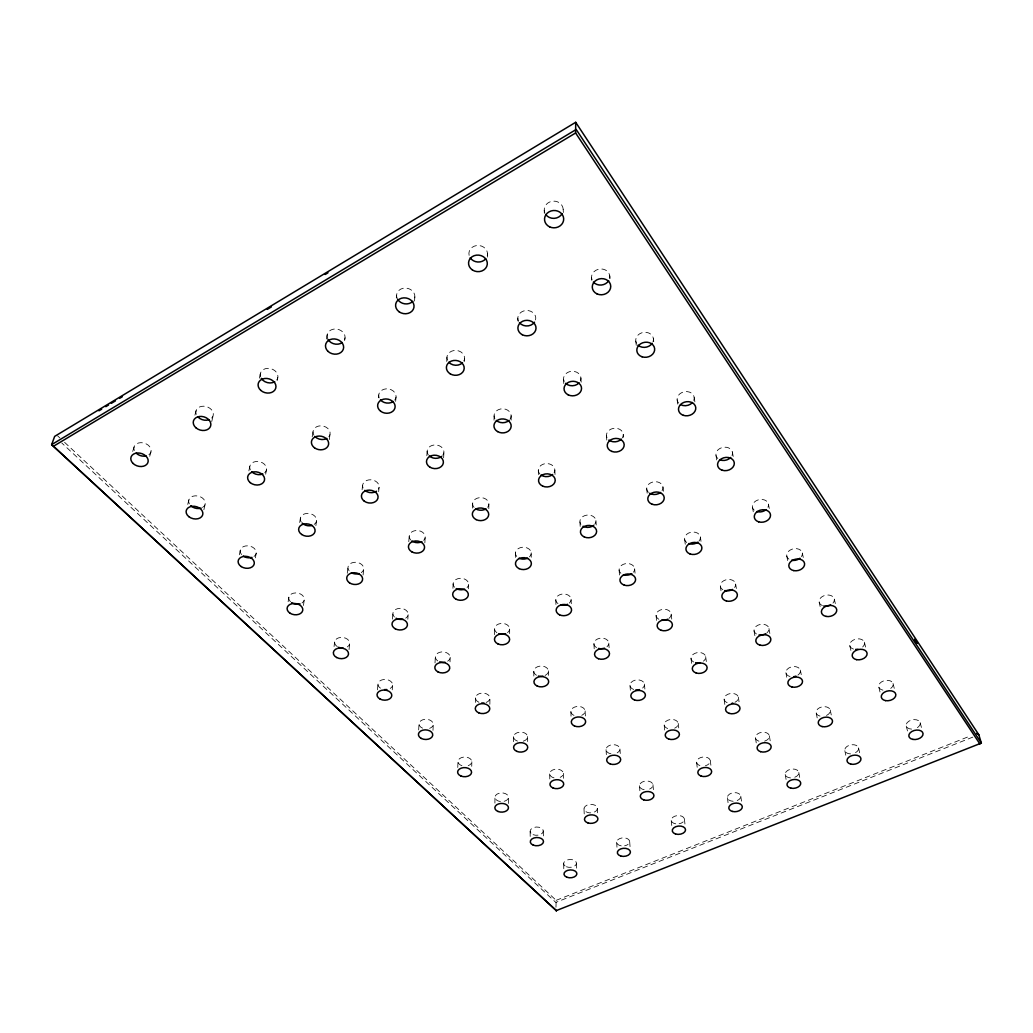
<?xml version="1.0" encoding="UTF-8"?>
<svg xmlns="http://www.w3.org/2000/svg" width="1033" height="1033" viewBox="0 0 1033 1033"><rect width="100%" height="100%" fill="white"/><g stroke="black" fill="none" stroke-linecap="round" stroke-linejoin="round"><path stroke-width="0.75" stroke-dasharray="5 3.75" d="M508.456 803.454L508.456 797.437A6.753 4.352 -0.2 0 0 498.59 793.409A6.753 4.352 -0.2 0 0 498.074 800.937A6.753 4.352 -0.2 0 0 508.456 797.437M494.91 803.119L494.962 797.114M494.51 634.662L494.575 628.645M489.862 704.286L489.939 698.256M494.019 420.186L494.071 415.821M488.816 508.675L488.88 504.233M487.46 257.114L487.524 253.911M475.387 702.414L475.49 697.895M471.732 766.331L471.836 761.812M472.481 508.133L472.61 503.691M468.517 588.797L468.646 584.304M457.774 767.48L457.968 761.45M464.463 361.485L464.566 358.619M452.932 588.332L453.113 583.826M450.014 661.882L450.194 657.35M432.982 730.344L433.279 724.314M435.009 662.979L435.319 656.949M443.635 457.839L443.932 451.963M446.708 361.421L446.94 357.134M418.662 729.957L419.024 723.913M424.847 542.829L425.222 536.876M426.836 455.773L427.12 451.369M407.828 619.232L408.151 614.712M408.784 541.692L409.223 535.714M392.243 689.824L392.592 685.292M392.411 619.129L392.902 613.111M414.504 301.042L414.866 296.845M377.458 689.85L377.988 683.807M395.652 401.411L396.052 397.072M378.659 491.643L379.098 487.214M396.298 298.021L396.582 295.218M363.087 574.994L363.719 569.002M378.427 397.821L378.737 394.929M349.025 649.615L349.683 643.572M362.092 489.732L362.596 485.303M347.256 573.289L347.953 567.285M334.072 646.516L334.615 641.984M344.648 340.632L345.048 337.791M303.444 605.48L304.322 599.463M315.866 525.642L316.602 520.529M329.269 439.593L330.121 433.744M299.699 522.543L300.396 518.062M288.13 601.697L288.84 597.177M326.505 338.966L327.19 334.692M312.198 436.83L313.115 430.981M64.588 442.344L556.154 900.337L555.948 907.942M255.371 557.859L256.197 553.352M265.662 474.186L266.501 469.744M277.296 380.415L277.851 377.536M239.359 554.811L240.25 550.305M248.876 470.867L249.779 466.425M259.373 378.155L260.29 373.83M203.863 509.786L205.244 503.82M211.726 421.58L213.134 415.731M187.748 504.414L188.845 499.933M194.927 415.163L196.05 410.772M149.708 456.289L150.96 451.86M132.702 451.46L134.032 447.044M556.154 900.337L970.684 735.819M972.815 737.123L555.793 902.403L61.748 442.976M57.525 435.758L59.875 437.953M920.132 722.622L921.733 728.588M906.264 726.122L907.8 732.1M893.016 683.484L894.552 689.45M878.825 687.165L880.297 693.143M864.401 642.19L865.861 648.156M849.746 645.548L851.14 651.513M834.302 599.114L835.335 603.582M858.552 747.879L859.882 753.845M819.156 602.084L820.137 606.552M802.318 552.978L803.274 557.42M844.839 750.72L845.795 755.2M830.235 710.033L831.488 716.011M786.772 556.09L787.675 560.545M816.199 713.002L817.4 718.981M768.41 504.052L769.288 508.468M800.368 670.12L801.259 674.614M785.906 672.728L786.746 677.222M752.45 507.345L753.277 511.761M798.806 772.477L799.891 778.456M768.965 628.542L770.037 634.52M732.41 452.105L733.185 456.483M785.222 774.492L786.255 780.457M754.025 630.724L755.046 636.702M769.365 735.858L770.373 741.849M716.011 455.579L716.721 459.956M735.651 584.019L736.374 588.487M755.472 737.949L756.414 743.941M694.215 397.563L694.873 401.876M738.363 697.275L739.047 701.769M720.324 586.318L720.995 590.786M740.777 796.198L741.642 802.176M724.12 699.47L724.972 705.474M700.374 536.876L700.994 541.331M677.119 399.797L677.713 404.11M727.387 797.721L728.2 803.7M705.655 656.588L706.469 662.579M684.634 539.291L685.395 545.23M710.304 760.74L710.885 765.233M653.398 338.682L653.747 341.523M691 658.344L691.736 664.335M696.591 762.328L697.314 768.32M662.941 486.866L663.47 491.282M671.192 614.157L671.863 620.149M678.229 723.423L678.733 727.916M635.773 341.045L636.238 345.293M684.401 819.027L685.047 824.993M646.697 488.751L647.162 493.167M656.058 615.436L656.678 621.427M664.18 725.063L664.787 731.08M671.243 820.499L671.837 826.477M609.793 275.798L610.051 278.561M623.261 434.428L623.519 437.333M634.649 568.705L635.05 573.173M644.424 684.078L644.966 690.083M652.959 784.654L653.631 792.143M639.453 785.751L639.944 791.743M629.975 685.279L630.466 691.297M619.103 570.035L619.58 576.001M606.436 435.694L606.771 440.071M591.535 277.451L591.741 280.227M629.678 841.611L630.117 847.577M619.942 749.002L620.265 753.509M608.799 643.107L609.108 647.614M595.925 520.542L596.222 524.984M616.649 842.218L617.037 848.183M606.048 749.648L606.423 755.652M580.92 377.884L581.179 382.184M593.91 643.804L594.259 649.822M597.345 808.322A6.676 4.274 -2.7 0 1 587.48 812.467A6.676 4.274 -2.7 0 1 587.183 805.069A6.676 4.274 -2.7 0 1 597.345 808.322L597.591 812.816M579.939 521.936L580.172 526.378M563.192 209.363L563.359 212.501M585.13 710.975L585.427 716.992M583.994 808.942L584.278 814.934M563.579 379.214L563.773 383.527M571.107 599.256L571.301 603.737M570.862 711.634L571.042 716.153M576.466 863.162L576.698 869.127M554.863 470.092L555.018 474.496M544.223 210.216L544.326 213.353M563.359 773.343L563.566 779.347M555.793 599.979L555.935 604.473M563.618 863.717L563.811 869.67M548.407 670.856L548.523 675.375M549.672 773.975L549.827 779.992M538.309 470.183L538.413 474.586M543.293 830.894L543.41 836.872M533.764 671.553L533.841 676.06M531.194 552.823L531.259 557.291M530.136 831.449L530.213 837.44M527.605 736.529L527.669 742.546M517.817 318.151L517.83 320.966M515.428 552.939L515.441 557.42M513.556 736.684L513.569 742.714M511.154 415.744L511.167 420.108M509.643 629.071L509.643 633.578M327.616 338.643A9.077 7.528 13.3 0 1 336.681 329.075A9.077 7.528 13.3 0 1 344.015 340.748M397.214 298.498A9.194 7.89 10.4 0 1 405.685 288.078A9.194 7.89 10.4 0 1 414.272 299.234M260.548 376.864A8.987 7.179 15.1 0 1 270.336 368.574A8.987 7.179 15.1 0 1 276.573 380.234M290.48 601.722A7.838 5.617 8.1 0 1 291.435 593.975A7.838 5.617 8.1 0 1 302.256 595.15A7.838 5.617 8.1 0 1 302.023 602.975M606.991 437.76A8.432 6.792 -5.6 0 1 615.294 428.23A8.432 6.792 -5.6 0 1 622.331 437.902M410.734 539.975A8.032 6.082 4.4 0 1 411.831 531.905A8.032 6.082 4.4 0 1 422.562 532.24A8.032 6.082 4.4 0 1 423.685 540.388M580.895 524.364A8.032 6.172 -3.5 0 1 582.909 516.526A8.032 6.172 -3.5 0 1 593.239 516.448A8.032 6.172 -3.5 0 1 594.763 524.273M454.52 587.248A7.773 5.746 2.1 0 1 455.785 579.629A7.773 5.746 2.1 0 1 466.193 579.939A7.773 5.746 2.1 0 1 467.071 587.622M394.386 616.985A7.67 5.539 4.2 0 1 395.755 609.393A7.67 5.539 4.2 0 1 406.356 610.503A7.67 5.539 4.2 0 1 405.698 618.173M648.427 492.367A8.187 6.379 -7.1 0 1 648.982 483.961A8.187 6.379 -7.1 0 1 659.674 482.721A8.187 6.379 -7.1 0 1 662.037 490.804M516.732 556.477A7.89 5.953 -0.5 0 1 518.295 548.588A7.89 5.953 -0.5 0 1 528.857 548.923A7.89 5.953 -0.5 0 1 529.464 556.877M196.257 414.401A8.897 6.857 16.2 0 1 206.045 406.524A8.897 6.857 16.2 0 1 211.61 418.184M636.496 343.279A8.897 7.502 -9.1 0 1 644.127 332.329A8.897 7.502 -9.1 0 1 652.998 341.82M241.567 554.579A8.122 5.914 10.7 0 1 243.259 546.689A8.122 5.914 10.7 0 1 254.208 548.342A8.122 5.914 10.7 0 1 254.015 556.464M363.048 487.976A8.303 6.43 7.3 0 1 371.105 479.803A8.303 6.43 7.3 0 1 378.478 489.126M678.642 403.128A8.626 7.024 -10.3 0 1 684.492 391.727A8.626 7.024 -10.3 0 1 693.763 400.494M539.872 474.018A8.277 6.56 -1.5 0 1 540.659 465.599A8.277 6.56 -1.5 0 1 551.26 464.656A8.277 6.56 -1.5 0 1 554.114 472.752M474.044 507.448A8.135 6.314 1.8 0 1 475.245 499.21A8.135 6.314 1.8 0 1 485.936 499.146A8.135 6.314 1.8 0 1 487.666 507.345M822.384 605.583A7.722 5.475 -12 0 1 820.447 598.081A7.722 5.475 -12 0 1 831.087 595.589A7.722 5.475 -12 0 1 832.985 603.104M693.608 661.985A7.399 5.178 -6.9 0 1 692.898 654.56A7.399 5.178 -6.9 0 1 703.499 653.682A7.399 5.178 -6.9 0 1 703.447 661.159M574.012 715.43A7.141 4.881 -2.5 0 1 572.695 708.147A7.141 4.881 -2.5 0 1 583.464 708.031A7.141 4.881 -2.5 0 1 581.76 715.34M517.443 741.087A7.037 4.726 -0.7 0 1 515.235 733.804A7.037 4.726 -0.7 0 1 526.313 734.063A7.037 4.726 -0.7 0 1 523.137 741.229M756.414 633.965A7.541 5.32 -9.4 0 1 756.001 626.424A7.541 5.32 -9.4 0 1 766.602 625.275A7.541 5.32 -9.4 0 1 766.977 632.816M633.655 689.463A7.257 5.023 -4.6 0 1 631.189 682.387A7.257 5.023 -4.6 0 1 641.648 680.747A7.257 5.023 -4.6 0 1 642.629 688.055M853.478 649.073A7.528 5.165 -12.1 0 1 850.934 641.919A7.528 5.165 -12.1 0 1 861.677 639.466A7.528 5.165 -12.1 0 1 862.684 646.968M727.129 702.685A7.205 4.894 -7.6 0 1 726.005 695.377A7.205 4.894 -7.6 0 1 736.826 694.873A7.205 4.894 -7.6 0 1 734.915 702.324M349.128 570.862A7.928 5.836 6.5 0 1 351.233 563.127A7.928 5.836 6.5 0 1 361.924 564.702A7.928 5.836 6.5 0 1 361.279 572.656M337.274 646.593A7.58 5.333 5.9 0 1 336.564 638.872A7.58 5.333 5.9 0 1 347.437 639.207A7.58 5.333 5.9 0 1 347.359 646.903M717.832 458.549A8.38 6.572 -11.1 0 1 717.832 450.026A8.38 6.572 -11.1 0 1 728.394 447.793A8.38 6.572 -11.1 0 1 732.01 455.553M758.945 741.216A7.037 4.636 -8.1 0 1 757.37 734.063A7.037 4.636 -8.1 0 1 768.345 733.947A7.037 4.636 -8.1 0 1 764.588 741.152M644.153 789.703A6.779 4.39 -4.4 0 1 640.473 783.35A6.779 4.39 -4.4 0 1 651.087 782.136A6.779 4.39 -4.4 0 1 649.615 789.07M699.883 765.608A6.895 4.519 -6.2 0 1 698.605 758.596A6.895 4.519 -6.2 0 1 709.361 758.842A6.895 4.519 -6.2 0 1 705.423 765.737M911.61 729.117A7.166 4.61 -12.2 0 1 907.129 722.7A7.166 4.61 -12.2 0 1 918.531 720.634A7.166 4.61 -12.2 0 1 915.948 728.33M790.516 777.926A6.869 4.403 -8.5 0 1 786.139 771.728A6.869 4.403 -8.5 0 1 797.14 770.101A6.869 4.403 -8.5 0 1 794.7 777.307M675.711 823.83A6.624 4.171 -5.1 0 1 672.664 817.413A6.624 4.171 -5.1 0 1 683.472 817.271A6.624 4.171 -5.1 0 1 679.12 823.779M621.246 845.859A6.521 4.067 -3.5 0 1 617.979 839.635A6.521 4.067 -3.5 0 1 628.645 839.493A6.521 4.067 -3.5 0 1 624.603 845.82M428.23 454.752A8.419 6.702 4.7 0 1 430.167 446.321A8.419 6.702 4.7 0 1 440.988 446.708A8.419 6.702 4.7 0 1 442.77 455.269M494.872 418.649A8.548 6.973 1.2 0 1 502.942 408.797A8.548 6.973 1.2 0 1 510.057 419.23M478.938 702.285A7.231 4.984 0.7 0 1 477.311 694.718A7.231 4.984 0.7 0 1 488.377 695.002A7.231 4.984 0.7 0 1 486.143 702.466M722.842 589.753A7.748 5.643 -8.9 0 1 721.912 582.096A7.748 5.643 -8.9 0 1 732.294 580.133A7.748 5.643 -8.9 0 1 734.644 587.519M596.519 647.626A7.451 5.32 -3.6 0 1 595.705 640.15A7.451 5.32 -3.6 0 1 606.216 639.259A7.451 5.32 -3.6 0 1 606.991 646.748M461.932 765.724A6.934 4.584 1 0 1 459.388 758.79A6.934 4.584 1 0 1 470.17 758.7A6.934 4.584 1 0 1 468.207 765.673M447.47 360.194A8.845 7.412 5 0 1 456.379 350.458A8.845 7.412 5 0 1 463.546 361.55M379.176 397.886A8.729 7.102 8.5 0 1 388.628 388.976A8.729 7.102 8.5 0 1 394.49 400.455M313.916 435.216A8.626 6.792 10.9 0 1 316.718 426.706A8.626 6.792 10.9 0 1 327.887 428.514A8.626 6.792 10.9 0 1 328.158 437.527M250.335 469.847A8.522 6.508 12.5 0 1 253.64 462.1A8.522 6.508 12.5 0 1 264.409 464.23A8.522 6.508 12.5 0 1 264.784 472.714M301.184 521.91A8.212 6.159 9.3 0 1 304.025 514.085A8.212 6.159 9.3 0 1 314.82 516.164A8.212 6.159 9.3 0 1 314.2 524.402M380.454 688.172A7.347 5.062 4 0 1 379.963 680.85A7.347 5.062 4 0 1 390.526 681.16A7.347 5.062 4 0 1 390.242 688.456M754.155 510.134A8.148 6.172 -11.5 0 1 754.335 502.115A8.148 6.172 -11.5 0 1 764.601 499.998A8.148 6.172 -11.5 0 1 767.958 507.293M620.885 573.302A7.799 5.811 -5 0 1 621.298 565.503A7.799 5.811 -5 0 1 631.718 564.612A7.799 5.811 -5 0 1 633.436 572.23M496.873 632.738A7.541 5.436 0.2 0 1 496.692 625.042A7.541 5.436 0.2 0 1 507.358 624.952A7.541 5.436 0.2 0 1 507.513 632.635M544.817 212.85A9.491 8.626 -2.9 0 1 552.836 201.164A9.491 8.626 -2.9 0 1 563.05 211.158M134.329 450.53A8.806 6.547 17 0 1 138.616 442.963A8.806 6.547 17 0 1 149.604 446.553A8.806 6.547 17 0 1 148.339 455.101M469.124 255.383A9.323 8.264 5.5 0 1 479.118 245.531A9.323 8.264 5.5 0 1 486.737 257.256M189.336 503.872A8.445 6.224 13.7 0 1 192.887 496.24A8.445 6.224 13.7 0 1 203.772 499.262A8.445 6.224 13.7 0 1 202.468 507.513M518.553 321.302A8.987 7.735 0 0 1 525.991 310.52A8.987 7.735 0 0 1 535.559 319.959M592.038 279.917A9.181 8.044 -7 0 1 600.522 268.967A9.181 8.044 -7 0 1 609.444 279.142M564.199 381.409A8.703 7.244 -3.4 0 1 572.088 371.273A8.703 7.244 -3.4 0 1 580.417 380.867M437.734 660.913A7.438 5.255 2.3 0 1 437.45 653.347A7.438 5.255 2.3 0 1 448.154 653.631A7.438 5.255 2.3 0 1 447.663 661.185M686.7 542.532A7.967 5.991 -8.1 0 1 686.7 534.306A7.967 5.991 -8.1 0 1 697.495 533.093A7.967 5.991 -8.1 0 1 698.967 541.15M557.975 603.634A7.67 5.617 -2.2 0 1 557.897 595.809A7.67 5.617 -2.2 0 1 568.55 595.305A7.67 5.617 -2.2 0 1 569.325 603.091M422.549 728.175A7.128 4.816 2.4 0 1 420.728 720.853A7.128 4.816 2.4 0 1 431.652 721.15A7.128 4.816 2.4 0 1 429.651 728.368M788.915 559.137A7.928 5.811 -11.8 0 1 788.528 551.325A7.928 5.811 -11.8 0 1 798.935 549.233A7.928 5.811 -11.8 0 1 801.466 556.619M658.834 619.284A7.593 5.488 -6.1 0 1 657.944 611.433A7.593 5.488 -6.1 0 1 668.829 610.516A7.593 5.488 -6.1 0 1 668.932 618.431M536.476 675.246A7.334 5.152 -1.3 0 1 535.907 667.602A7.334 5.152 -1.3 0 1 546.793 667.886A7.334 5.152 -1.3 0 1 545.062 675.466M610.968 753.806A6.96 4.623 -3.5 0 1 606.913 747.272A6.96 4.623 -3.5 0 1 617.553 745.658A6.96 4.623 -3.5 0 1 617.166 752.876M554.011 777.875A6.844 4.494 -1.8 0 1 550.809 771.264A6.844 4.494 -1.8 0 1 561.41 770.411A6.844 4.494 -1.8 0 1 560.183 777.371M790.038 676.525A7.36 5.036 -9.8 0 1 787.107 669.41A7.36 5.036 -9.8 0 1 798.044 667.447A7.36 5.036 -9.8 0 1 797.902 675.117M667.641 728.536A7.076 4.765 -5.5 0 1 665.833 721.408A7.076 4.765 -5.5 0 1 676.654 720.905A7.076 4.765 -5.5 0 1 674.678 728.2M820.047 716.114A7.179 4.765 -10.1 0 1 817.632 709.064A7.179 4.765 -10.1 0 1 828.698 707.902A7.179 4.765 -10.1 0 1 826.49 715.443M882.944 690.16A7.334 4.881 -12.2 0 1 879.793 683.394A7.334 4.881 -12.2 0 1 890.601 680.992A7.334 4.881 -12.2 0 1 890.73 688.443M850.585 753.896A7.011 4.506 -10.3 0 1 845.407 748.008A7.011 4.506 -10.3 0 1 856.267 745.387A7.011 4.506 -10.3 0 1 855.44 752.721M733.133 801.272A6.74 4.287 -6.7 0 1 728.058 795.475A6.74 4.287 -6.7 0 1 738.75 793.538A6.74 4.287 -6.7 0 1 737.213 800.536M566.42 866.777A6.43 3.951 -2.1 0 0 576.44 863.588A6.43 3.951 -2.1 0 0 567.259 859.934A6.43 3.951 -2.1 0 0 566.42 866.777M533.08 834.664A6.585 4.145 -1.2 0 0 543.281 831.32A6.585 4.145 -1.2 0 0 533.764 827.485A6.585 4.145 -1.2 0 0 533.08 834.664"/><path stroke-width="1.5" d="M575.613 132.986L575.691 122.294L54.659 436.378L51.65 444.629L556.438 910.706L51.65 444.629L576.194 129.474L981.35 743.076L979.826 743.863L575.613 132.986L53.781 446.075M98.923 410.811L101.673 409.158M105.818 406.666L108.581 405.001M111.332 403.335L115.476 400.843M119.621 398.351L122.372 396.685M267.263 309.396L271.408 306.891M325.214 274.468L327.978 272.815M556.012 910.706L981.35 743.076L978.819 734.747L575.691 122.294M976.676 733.443L978.819 734.747M914.605 639.272L917.265 643.301M274.739 381.771A8.987 7.179 15.1 0 1 261.246 378.336M342.323 342.517A9.077 7.528 13.3 0 1 327.99 339.392M300.048 603.866A7.838 5.617 8.1 0 1 291.629 602.639M621.362 439.115A8.432 6.792 -5.6 0 1 608.902 440.058M593.743 525.319A8.032 6.172 -3.5 0 1 583.064 526.249M464.63 589.146A7.773 5.746 2.1 0 1 456.212 588.565M402.947 619.232A7.67 5.539 4.2 0 1 396.091 618.25M660.5 492.457A8.187 6.379 -7.1 0 1 649.602 493.27M652.236 343.292A8.897 7.502 -9.1 0 1 638.007 345.19M252.013 557.407A8.122 5.914 10.7 0 1 243.297 556.09M376.516 491.23A8.303 6.43 7.3 0 1 364.843 490.352M692.484 402.508A8.626 7.024 -10.3 0 1 680.502 404.6M552.681 474.483A8.277 6.56 -1.5 0 1 541.034 475.025M486.014 508.817A8.135 6.314 1.8 0 1 475.8 508.895M830.674 604.899A7.722 5.475 -12 0 1 823.779 605.984M700.103 662.657A7.399 5.178 -6.9 0 1 695.583 662.695M765.802 633.655A7.541 5.32 -9.4 0 1 759.074 634.895M639.504 689.605A7.257 5.023 -4.6 0 1 635.773 689.915M857.971 649.215A7.528 5.165 -12.1 0 1 855.647 649.395M421.916 541.666A8.032 6.082 4.4 0 1 411.857 540.956M359.252 573.586A7.928 5.836 6.5 0 1 351.388 572.734M343.163 648.117A7.58 5.333 5.9 0 1 338.579 647.291M730.731 457.438A8.38 6.572 -11.1 0 1 719.794 459.762M441.724 456.366A8.419 6.702 4.7 0 1 429.263 455.915M509.024 420.418A8.548 6.973 1.2 0 1 496.356 420.47M484.012 702.969A7.231 4.984 0.7 0 1 481.752 702.982M732.5 589.43A7.748 5.643 -8.9 0 1 724.856 590.566M604.537 648.156A7.451 5.32 -3.6 0 1 598.494 648.44M208.886 419.785A8.897 6.857 16.2 0 1 198.065 417.125M462.513 362.815A8.845 7.412 5 0 1 448.813 362.26M326.893 438.431A8.626 6.792 10.9 0 1 314.884 436.494M262.86 473.94A8.522 6.508 12.5 0 1 251.703 471.732M527.631 558.143A7.89 5.953 -0.5 0 1 519.07 558.207M386.884 689.54A7.347 5.062 4 0 1 384.599 689.553M766.124 509.618A8.148 6.172 -11.5 0 1 756.763 511.542M631.822 573.651A7.799 5.811 -5 0 1 623.416 574.71M562.094 213.715A9.491 8.626 -2.9 0 1 545.695 214.451M146.105 455.966A8.806 6.547 17 0 1 136.175 453.151M485.768 258.741A9.323 8.264 5.5 0 1 470.196 257.798M412.851 301.313A9.194 7.89 10.4 0 1 397.602 299.273M393.289 401.501A8.729 7.102 8.5 0 1 380.454 399.926M201.048 508.12A8.445 6.224 13.7 0 1 190.731 505.679M534.513 322.206A8.987 7.735 0 0 1 519.47 322.709M608.695 280.705A9.181 8.044 -7 0 1 593.394 282.099M312.134 525.397A8.212 6.159 9.3 0 1 302.114 523.06M579.087 382.869A8.703 7.244 -3.4 0 1 565.606 383.32M505.628 633.655A7.541 5.436 0.2 0 1 498.797 633.72M444.978 662.192A7.438 5.255 2.3 0 1 439.671 661.856M697.882 542.157A7.967 5.991 -8.1 0 1 688.662 543.565M567.53 604.279A7.67 5.617 -2.2 0 1 560.622 604.873M799.994 558.22A7.928 5.811 -11.8 0 1 791.614 560.235M667.692 619.206A7.593 5.488 -6.1 0 1 661.624 620.187M542.958 676.137A7.334 5.152 -1.3 0 1 538.451 676.021M732.836 703.047A7.205 4.894 -7.6 0 1 732.1 703.189M795.952 676.111A7.36 5.036 -9.8 0 1 793.744 676.68M133.076 463.443A8.871 6.56 16.7 0 0 147.796 462.836A8.871 6.56 16.7 0 0 137.596 452.983A8.871 6.56 16.7 0 0 133.076 463.443M260.768 390.384A9.065 7.205 14.8 0 0 275.695 388.369A9.065 7.205 14.8 0 0 264.616 378.504A9.065 7.205 14.8 0 0 260.768 390.384M450.285 373.881A8.923 7.438 4.9 0 0 464.191 368.626A8.923 7.438 4.9 0 0 451.421 361.046A8.923 7.438 4.9 0 0 450.285 373.881M380.583 411.186A8.793 7.128 8.3 0 0 394.968 407.945A8.793 7.128 8.3 0 0 383.579 399.19A8.793 7.128 8.3 0 0 380.583 411.186M188.781 516.629A8.509 6.237 13.5 0 0 202.688 514.886A8.509 6.237 13.5 0 0 192.009 506.312A8.509 6.237 13.5 0 0 188.781 516.629M522.285 334.731A9.077 7.76 -0.1 0 0 536.024 328.21A9.077 7.76 -0.1 0 0 522.569 321.289A9.077 7.76 -0.1 0 0 522.285 334.731M596.997 293.889A9.258 8.07 -6.9 0 0 610.748 286.322A9.258 8.07 -6.9 0 0 596.777 279.891A9.258 8.07 -6.9 0 0 596.997 293.889M314.51 447.818A8.69 6.818 10.6 0 0 328.533 444.694A8.69 6.818 10.6 0 0 317.028 436.288A8.69 6.818 10.6 0 0 314.51 447.818M250.18 482.605A8.6 6.521 12.3 0 0 264.358 480.758A8.6 6.521 12.3 0 0 253.769 471.874A8.6 6.521 12.3 0 0 250.18 482.605M301.662 534.474A8.277 6.172 9.1 0 0 315 531.608A8.277 6.172 9.1 0 0 303.973 524.015A8.277 6.172 9.1 0 0 301.662 534.474M568.111 394.8A8.768 7.27 -3.4 0 0 581.54 388.679A8.768 7.27 -3.4 0 0 568.692 382.21A8.768 7.27 -3.4 0 0 568.111 394.8M497.57 431.587A8.613 6.986 1.1 0 0 511.141 426.642A8.613 6.986 1.1 0 0 498.978 419.54A8.613 6.986 1.1 0 0 497.57 431.587M429.87 467.148A8.484 6.715 4.6 0 0 443.351 462.939A8.484 6.715 4.6 0 0 431.562 455.643A8.484 6.715 4.6 0 0 429.87 467.148M642.061 356.798A8.974 7.528 -9 0 0 654.638 348.586A8.974 7.528 -9 0 0 640.537 343.847A8.974 7.528 -9 0 0 642.061 356.798M241.206 566.575A8.187 5.927 10.6 0 0 254.247 563.85A8.187 5.927 10.6 0 0 243.194 556.503A8.187 5.927 10.6 0 0 241.206 566.575M533.235 845.136A6.624 4.145 -1.3 0 0 543.5 841.792A6.624 4.145 -1.3 0 0 533.932 837.97A6.624 4.145 -1.3 0 0 533.235 845.136M822.152 726.573A7.231 4.765 -10 0 0 832.521 720.982A7.231 4.765 -10 0 0 821.429 718.348A7.231 4.765 -10 0 0 822.152 726.573M885.526 700.619A7.386 4.881 -12.1 0 0 895.818 694.434A7.386 4.881 -12.1 0 0 884.313 692.239A7.386 4.881 -12.1 0 0 885.526 700.619M760.598 751.688A7.076 4.636 -8 0 0 771.173 746.82A7.076 4.636 -8 0 0 760.624 743.605A7.076 4.636 -8 0 0 760.598 751.688M566.768 877.198A6.469 3.951 -2.1 0 0 576.866 874.008A6.469 3.951 -2.1 0 0 567.621 870.367A6.469 3.951 -2.1 0 0 566.768 877.198M912.914 739.408A7.218 4.61 -12.1 0 0 923.037 733.533A7.218 4.61 -12.1 0 0 911.881 731.467A7.218 4.61 -12.1 0 0 912.914 739.408M790.994 788.192A6.908 4.39 -8.4 0 0 800.717 782.937A6.908 4.39 -8.4 0 0 789.922 780.651A6.908 4.39 -8.4 0 0 790.994 788.192M675.492 833.967A6.663 4.171 -5 0 0 685.55 829.899A6.663 4.171 -5 0 0 675.659 826.723A6.663 4.171 -5 0 0 675.492 833.967M620.665 855.995A6.56 4.055 -3.5 0 0 630.44 852.044A6.56 4.055 -3.5 0 0 620.549 848.971A6.56 4.055 -3.5 0 0 620.665 855.995M850.766 764.11A7.05 4.506 -10.2 0 0 860.967 758.79A7.05 4.506 -10.2 0 0 850.211 756.298A7.05 4.506 -10.2 0 0 850.766 764.11M732.552 811.46A6.779 4.287 -6.7 0 0 742.288 806.657A6.779 4.287 -6.7 0 0 731.79 804.087A6.779 4.287 -6.7 0 0 732.552 811.46M328.016 351.375A9.168 7.554 13 0 0 343.292 349.296A9.168 7.554 13 0 0 332.368 339.018A9.168 7.554 13 0 0 328.016 351.375M399.009 311.708A9.271 7.915 10.1 0 0 413.936 307.46A9.271 7.915 10.1 0 0 401.488 298.227A9.271 7.915 10.1 0 0 399.009 311.708M549.621 226.86A9.581 8.664 -2.9 0 0 563.682 218.764A9.581 8.664 -2.9 0 0 549.039 211.855A9.581 8.664 -2.9 0 0 549.621 226.86M289.976 613.163A7.89 5.617 8 0 0 302.695 610.593A7.89 5.617 8 0 0 292.171 603.659A7.89 5.617 8 0 0 289.976 613.163M611.82 451.421A8.509 6.805 -5.5 0 0 624.19 444.616A8.509 6.805 -5.5 0 0 611.123 439.645A8.509 6.805 -5.5 0 0 611.82 451.421M411.728 551.79A8.083 6.082 4.3 0 0 424.524 547.942A8.083 6.082 4.3 0 0 413.226 541.357A8.083 6.082 4.3 0 0 411.728 551.79M584.304 536.966A8.096 6.172 -3.5 0 0 596.622 531.556A8.096 6.172 -3.5 0 0 584.704 526.249A8.096 6.172 -3.5 0 0 584.304 536.966M455.773 599.037A7.838 5.746 2 0 0 468.285 595.395A7.838 5.746 2 0 0 457.49 589.184A7.838 5.746 2 0 0 455.773 599.037M395.226 628.774A7.722 5.539 4.1 0 0 407.402 625.249A7.722 5.539 4.1 0 0 396.543 619.258A7.722 5.539 4.1 0 0 395.226 628.774M652.094 504.246A8.251 6.392 -7 0 0 664.232 497.829A8.251 6.392 -7 0 0 651.681 493.167A8.251 6.392 -7 0 0 652.094 504.246M519.108 568.641A7.954 5.966 -0.5 0 0 531.362 563.876A7.954 5.966 -0.5 0 0 519.793 558.311A7.954 5.966 -0.5 0 0 519.108 568.641M196.063 427.907A8.961 6.869 16 0 0 210.655 425.958A8.961 6.869 16 0 0 199.434 416.493A8.961 6.869 16 0 0 196.063 427.907M472.43 269.987A9.413 8.303 5.3 0 0 487.279 264.396A9.413 8.303 5.3 0 0 474.07 255.719A9.413 8.303 5.3 0 0 472.43 269.987M380.118 699.083A7.399 5.062 3.9 0 0 391.765 695.88A7.399 5.062 3.9 0 0 381.358 690.38A7.399 5.062 3.9 0 0 380.118 699.083M758.661 521.846A8.212 6.185 -11.4 0 0 770.528 515.002A8.212 6.185 -11.4 0 0 758.002 511.115A8.212 6.185 -11.4 0 0 758.661 521.846M624.242 585.13A7.864 5.824 -4.9 0 0 635.592 579.139A7.864 5.824 -4.9 0 0 623.441 575.097A7.864 5.824 -4.9 0 0 624.242 585.13M497.996 643.959A7.605 5.436 0.2 0 0 509.643 639.595A7.605 5.436 0.2 0 0 498.526 634.546A7.605 5.436 0.2 0 0 497.996 643.959M437.798 671.812A7.489 5.255 2.2 0 0 449.717 668.454A7.489 5.255 2.2 0 0 439.322 662.812A7.489 5.255 2.2 0 0 437.798 671.812M689.992 553.946A8.019 6.004 -8 0 0 701.898 547.877A8.019 6.004 -8 0 0 689.824 543.513A8.019 6.004 -8 0 0 689.992 553.946M683.42 415.343A8.703 7.037 -10.2 0 0 695.764 407.635A8.703 7.037 -10.2 0 0 682.219 403.206A8.703 7.037 -10.2 0 0 683.42 415.343M542.648 486.104A8.341 6.572 -1.6 0 0 555.225 480.371A8.341 6.572 -1.6 0 0 542.79 474.715A8.341 6.572 -1.6 0 0 542.648 486.104M476.2 519.638A8.199 6.327 1.7 0 0 488.725 514.602A8.199 6.327 1.7 0 0 476.639 508.688A8.199 6.327 1.7 0 0 476.2 519.638M336.629 657.517A7.631 5.333 5.8 0 0 348.521 654.147A7.631 5.333 5.8 0 0 337.662 648.337A7.631 5.333 5.8 0 0 336.629 657.517M722.209 470.247A8.445 6.585 -10.9 0 0 734.308 462.991A8.445 6.585 -10.9 0 0 721.292 458.846A8.445 6.585 -10.9 0 0 722.209 470.247M349.49 582.819A7.98 5.849 6.4 0 0 362.493 580.094A7.98 5.849 6.4 0 0 352.021 572.953A7.98 5.849 6.4 0 0 349.49 582.819M364.275 501.186A8.367 6.443 7.2 0 0 377.936 498.229A8.367 6.443 7.2 0 0 367.025 490.339A8.367 6.443 7.2 0 0 364.275 501.186M497.996 811.46A6.792 4.352 -0.3 0 0 508.456 807.961A6.792 4.352 -0.3 0 0 498.526 803.919A6.792 4.352 -0.3 0 0 497.996 811.46M856.615 659.674A7.58 5.165 -12 0 0 867.087 653.166A7.58 5.165 -12 0 0 855.208 650.842A7.58 5.165 -12 0 0 856.615 659.674M729.246 713.39A7.257 4.894 -7.5 0 0 740.015 708.276A7.257 4.894 -7.5 0 0 729.104 704.88A7.257 4.894 -7.5 0 0 729.246 713.39M610.283 763.994A6.999 4.623 -3.5 0 0 620.691 759.513A6.999 4.623 -3.5 0 0 610.103 755.975A6.999 4.623 -3.5 0 0 610.283 763.994M553.004 787.972A6.895 4.494 -1.8 0 0 563.708 784.331A6.895 4.494 -1.8 0 0 553.778 780.199A6.895 4.494 -1.8 0 0 553.004 787.972M791.988 686.997A7.412 5.036 -9.7 0 0 802.525 681.109A7.412 5.036 -9.7 0 0 791.071 678.319A7.412 5.036 -9.7 0 0 791.988 686.997M668.687 739.034A7.128 4.765 -5.4 0 0 679.417 734.424A7.128 4.765 -5.4 0 0 668.842 730.757A7.128 4.765 -5.4 0 0 668.687 739.034M559.55 614.829A7.722 5.63 -2.2 0 0 571.546 610.322A7.722 5.63 -2.2 0 0 560.454 605.08A7.722 5.63 -2.2 0 0 559.55 614.829M421.296 738.44A7.179 4.816 2.3 0 0 432.711 735.38A7.179 4.816 2.3 0 0 422.729 730.189A7.179 4.816 2.3 0 0 421.296 738.44M793.731 570.603A7.993 5.811 -11.7 0 0 804.552 563.347A7.993 5.811 -11.7 0 0 791.859 560.712A7.993 5.811 -11.7 0 0 793.731 570.603M661.223 630.311A7.644 5.488 -6 0 0 672.38 624.629A7.644 5.488 -6 0 0 660.668 620.82A7.644 5.488 -6 0 0 661.223 630.311M537.25 686.08A7.386 5.152 -1.3 0 0 548.678 681.935A7.386 5.152 -1.3 0 0 537.999 677.157A7.386 5.152 -1.3 0 0 537.25 686.08M478.692 712.822A7.283 4.984 0.6 0 0 489.797 708.819A7.283 4.984 0.6 0 0 479.092 704.209A7.283 4.984 0.6 0 0 478.692 712.822M726.431 600.999A7.812 5.656 -8.8 0 0 737.342 594.453A7.812 5.656 -8.8 0 0 725.076 591.302A7.812 5.656 -8.8 0 0 726.431 600.999M598.404 658.718A7.502 5.32 -3.5 0 0 609.522 653.618A7.502 5.32 -3.5 0 0 598.146 649.512A7.502 5.32 -3.5 0 0 598.404 658.718M460.938 776.028A6.986 4.571 0.9 0 0 471.577 772.361A6.986 4.571 0.9 0 0 461.286 768.113A6.986 4.571 0.9 0 0 460.938 776.028M826.064 616.404A7.773 5.475 -11.9 0 0 836.704 609.535A7.773 5.475 -11.9 0 0 824.437 607.068A7.773 5.475 -11.9 0 0 826.064 616.404M696.177 673A7.451 5.178 -6.9 0 0 707.127 667.615A7.451 5.178 -6.9 0 0 695.829 664.012A7.451 5.178 -6.9 0 0 696.177 673M574.425 725.954A7.192 4.881 -2.5 0 0 585.634 722.015A7.192 4.881 -2.5 0 0 575.355 717.496A7.192 4.881 -2.5 0 0 574.425 725.954M516.823 751.378A7.076 4.726 -0.7 0 0 527.721 747.569A7.076 4.726 -0.7 0 0 517.417 743.205A7.076 4.726 -0.7 0 0 516.823 751.378M760.133 645.199A7.605 5.333 -9.3 0 0 770.85 639.001A7.605 5.333 -9.3 0 0 759.01 636.031A7.605 5.333 -9.3 0 0 760.133 645.199M634.494 699.961A7.308 5.023 -4.6 0 0 645.418 695.119A7.308 5.023 -4.6 0 0 634.456 691.245A7.308 5.023 -4.6 0 0 634.494 699.961M643.714 799.865A6.831 4.39 -4.3 0 0 653.941 795.604A6.831 4.39 -4.3 0 0 643.714 792.246A6.831 4.39 -4.3 0 0 643.714 799.865M587.984 822.939A6.727 4.261 -2.7 0 0 597.913 818.807A6.727 4.261 -2.7 0 0 587.7 815.553A6.727 4.261 -2.7 0 0 587.984 822.939M701.123 776.093A6.947 4.519 -6.1 0 0 711.66 771.703A6.947 4.519 -6.1 0 0 701.446 768.229A6.947 4.519 -6.1 0 0 701.123 776.093"/></g></svg>
